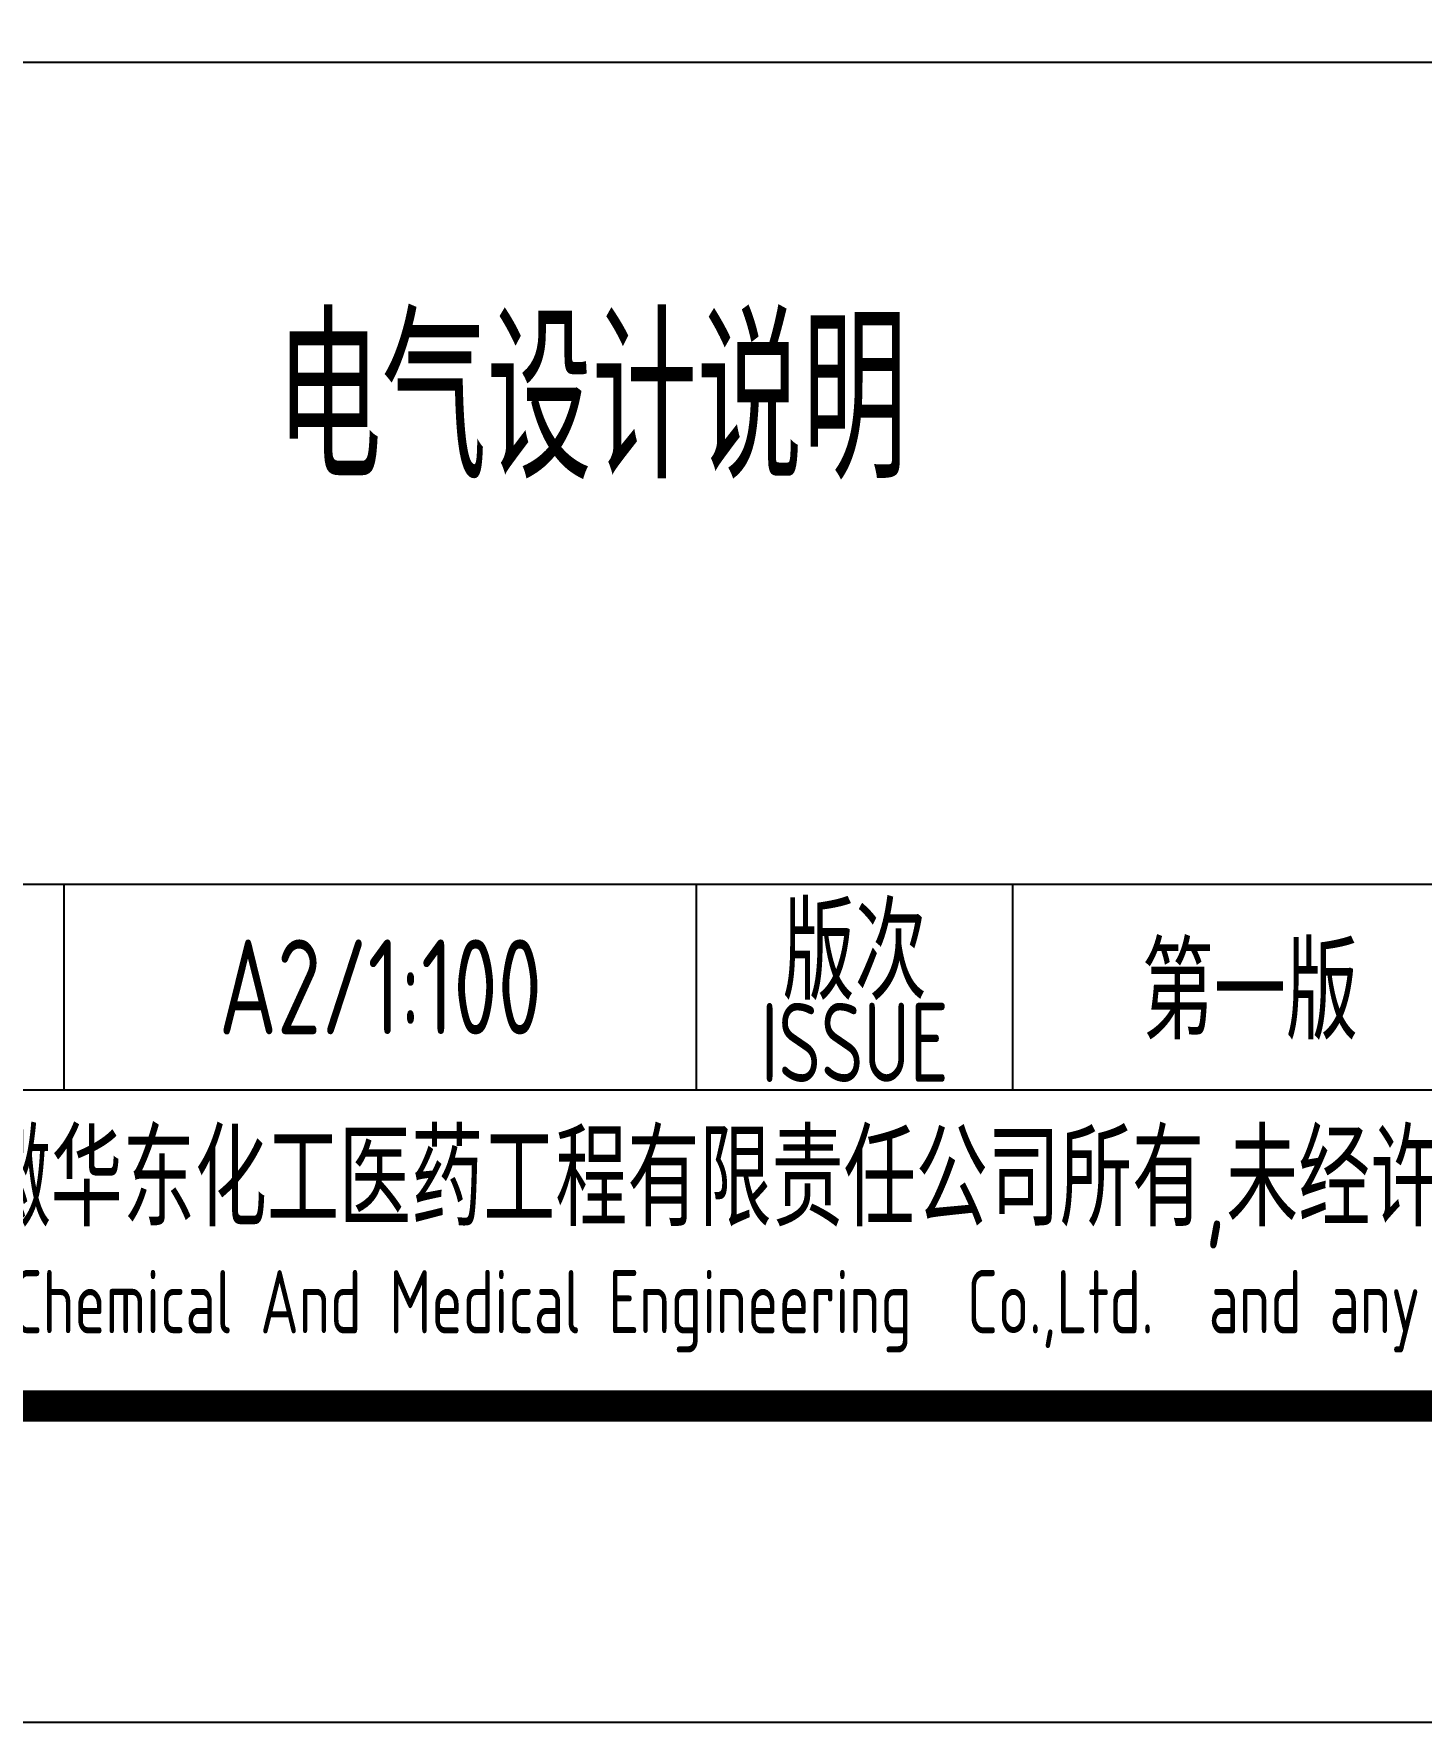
# Model space of a CAD drawing. Extents: x 5279878 to 5976284, y -275259 to -27697.
# Drawn here: x 5541616 to 5546004, y -170032 to -164693 of the extents above; entities that cross this region are included whole.
import ezdxf
from ezdxf.enums import TextEntityAlignment as Align

# ---------------------------------------------------------------- set-up
doc = ezdxf.new("R2010")
doc.units = 0
doc.header["$LTSCALE"] = 1000
doc.header["$MEASUREMENT"] = 0
doc.layers.get('0').update_dxf_attribs({"linetype": 'CONTINUOUS'})
doc.layers.add('TUKUANG', color=4, linetype='CONTINUOUS')
doc.styles.add('AHD', font='sceie.shx', dxfattribs={"width": 0.7, "bigfont": 'sceic.shx'})

msp = doc.modelspace()

# ---------------------------------------------------------------- linework, layer by layer
for p, q in [((5535212.7, -164782), (5553212.7, -164782)), ((5535212.7, -167382), (5553212.7, -167382)), ((5541712.7, -168032), (5541712.7, -167382)), ((5543712.7, -168032), (5543712.7, -167382)), ((5544712.7, -168032), (5544712.7, -167382)), ((5535212.7, -168032), (5553212.7, -168032)), ((5535212.7, -169032), (5553212.7, -169032))]:
    msp.add_line(p, q)
at = {"layer": 'TUKUANG'}
msp.add_lwpolyline([(5494812.7, -170032), (5554212.7, -170032), (5554212.7, -128032), (5494812.7, -128032)], close=True, dxfattribs=at)
at = {"layer": 'TUKUANG', "const_width": 100}
msp.add_lwpolyline([(5497312.7, -169032), (5553212.7, -169032), (5553212.7, -129032), (5497312.7, -129032)], close=True, dxfattribs=at)

# ---------------------------------------------------------------- texts
at = {"style": 'AHD'}
for s, height, width, p in [('电气设计说明', 500, 0.7, (5543381.5, -165824.4)), ('版次', 300, 0.8, (5544212.7, -167582)), ('版次', 300, 0.8, (5544212.7, -167582)), ('ISSUE', 250, 0.8, (5544212.7, -167882)), ('ISSUE', 250, 0.8, (5544212.7, -167882)), ('本文件专有权属安徽华东化工医药工程有限责任公司所有,未经许可不得复制或转让给第三方', 300, 0.8, (5544212.7, -168332)), ('本文件专有权属安徽华东化工医药工程有限责任公司所有,未经许可不得复制或转让给第三方', 300, 0.8, (5544212.7, -168332)), ('The proprietary right of this document belongs to Anhui Huadong Chemical And Medical Engineering  Co.,Ltd.  and any replication or transfer to the 3rd. side is forbidden without its permission. ', 200, 0.8, (5544212.7, -168732)), ('The proprietary right of this document belongs to Anhui Huadong Chemical And Medical Engineering  Co.,Ltd.  and any replication or transfer to the 3rd. side is forbidden without its permission. ', 200, 0.8, (5544212.7, -168732))]:
    msp.add_text(s, height=height, dxfattribs=dict(at, width=width)).set_placement(p, align=Align.MIDDLE)
at = {"style": 'AHD', "width": 0.8}
for tag, text, p in [('第一版', '0', (5545462.7, -167707)), ('A2/1:100', '1:100', (5542712.7, -167707))]:
    msp.add_attdef(tag, text=text, height=300, dxfattribs=at).set_placement(p, align=Align.MIDDLE)

doc.saveas('drawing.dxf')
